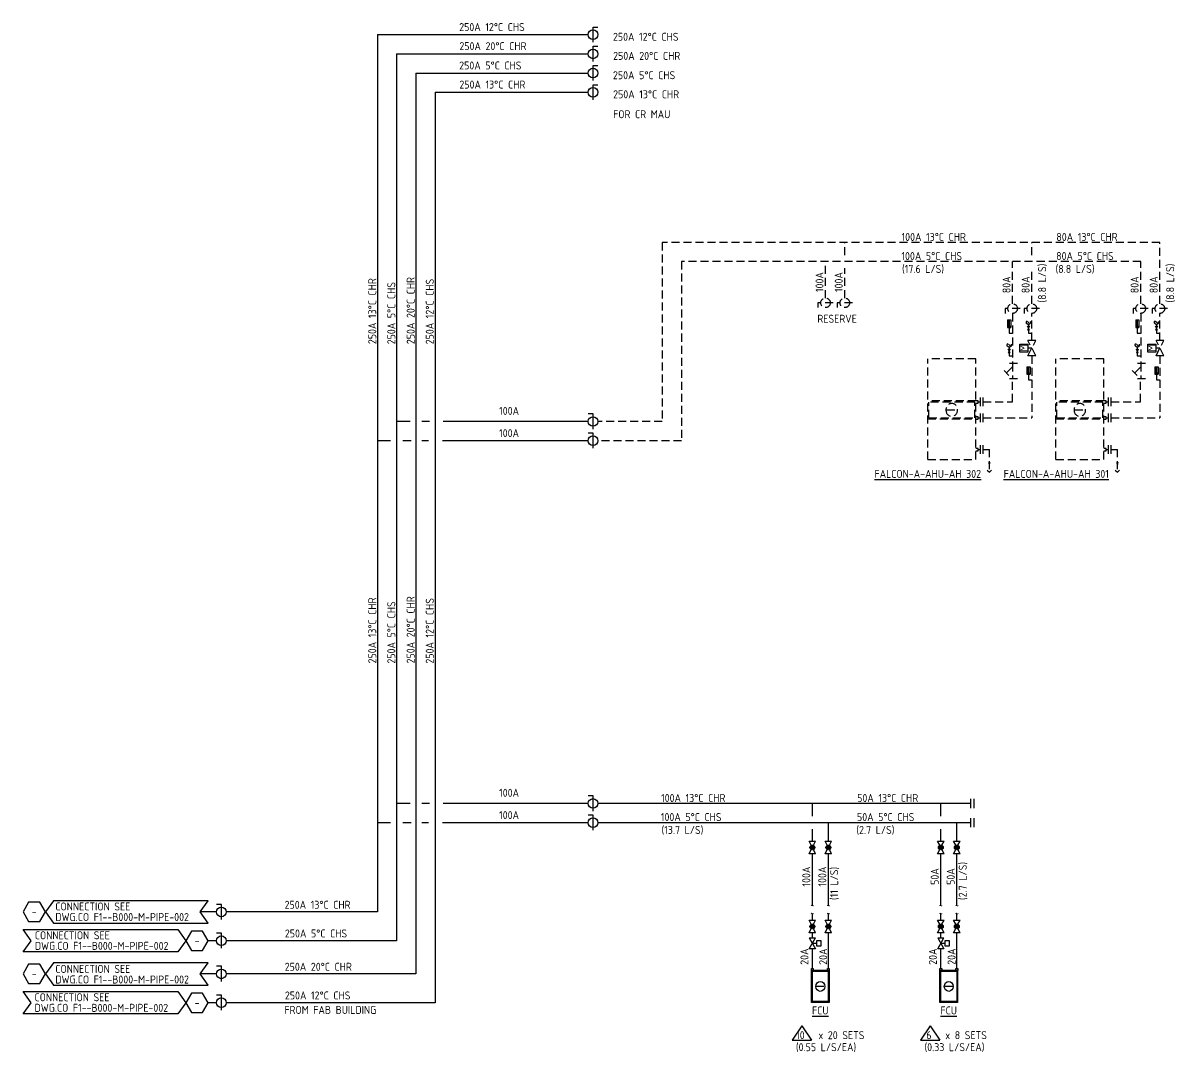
# Model space of a CAD drawing. Extents: x 40535 to 42076, y 84928 to 85507.
# Drawn here: x 40535.4 to 40895.2, y 85084.8 to 85406.2 of the extents above; entities that cross this region are included whole.
import ezdxf
from ezdxf.enums import TextEntityAlignment as Align

# ---------------------------------------------------------------- set-up
doc = ezdxf.new("R2010")
doc.units = 0
doc.header["$LTSCALE"] = 10
doc.linetypes.add('HIDDEN', pattern=[0.375, 0.25, -0.125])
for name, color, linetype in [('DETL-TXT', 4, 'Continuous'), ('FUTURE', 251, 'HIDDEN'), ('M-CWTR-9PIPE-R', 110, 'Continuous'), ('M-CWTR-9PIPE-S', 200, 'Continuous'), ('M-CWTR-TEXT', 3, 'Continuous'), ('M-CWTR-VAVE', 2, 'Continuous'), ('M-EQPM-TEXT', 4, 'Continuous'), ('M-HVAC-DAPR', 2, 'Continuous'), ('M-HVAC-EQPM', 22, 'Continuous'), ('M-PIPE-CHWR20', 110, 'Continuous'), ('U-CDA-V', 3, 'Continuous')]:
    doc.layers.add(name, color=color, linetype=linetype)
doc.styles.add('AA-TXT', font='isocp.shx', dxfattribs={"width": 0.8, "bigfont": 'chineset.shx'})

# ---------------------------------------------------------------- blocks, each defined once
blk = doc.blocks.new('A$C5D640173')
at = {"layer": 'U-CDA-V'}
for p, q in [((0, 0), (0, 2.72)), ((0.88, 0), (0.88, 2.72))]:
    blk.add_line(p, q, dxfattribs=at)

msp = doc.modelspace()

# ---------------------------------------------------------------- hatches: boundary and pattern name
at = {"layer": 'M-CWTR-VAVE'}
h = msp.add_hatch(color=256, dxfattribs=at)
edge = h.paths.add_edge_path()
edge.add_arc((40781.96, 85148.65), 0.75, 0, 360)
h = msp.add_hatch(color=256, dxfattribs=at)
edge = h.paths.add_edge_path()
edge.add_arc((40786.96, 85148.65), 0.75, 0, 360)
h = msp.add_hatch(color=256, dxfattribs=at)
edge = h.paths.add_edge_path()
edge.add_arc((40822.07, 85148.65), 0.75, 0, 360)
h = msp.add_hatch(color=256, dxfattribs=at)
edge = h.paths.add_edge_path()
edge.add_arc((40827.07, 85148.65), 0.75, 0, 360)
h = msp.add_hatch(color=256, dxfattribs=at)
edge = h.paths.add_edge_path()
edge.add_arc((40781.96, 85123.97), 0.75, 0, 360)
h = msp.add_hatch(color=256, dxfattribs=at)
edge = h.paths.add_edge_path()
edge.add_arc((40786.96, 85123.97), 0.75, 0, 360)
h = msp.add_hatch(color=256, dxfattribs=at)
edge = h.paths.add_edge_path()
edge.add_arc((40822.07, 85123.97), 0.75, 0, 360)
h = msp.add_hatch(color=256, dxfattribs=at)
edge = h.paths.add_edge_path()
edge.add_arc((40827.07, 85123.97), 0.75, 0, 360)

# ---------------------------------------------------------------- linework, layer by layer
at = {"layer": 'DETL-TXT', "color": 4}
for points in [[(40542.44, 85128.5), (40540.69, 85131.53), (40537.19, 85131.53), (40535.44, 85128.5), (40537.19, 85125.47), (40540.69, 85125.47)], [(40542.44, 85128.5), (40544.94, 85125), (40593.28, 85125), (40590.78, 85128.5), (40593.28, 85132), (40544.94, 85132)], [(40586.28, 85119.5), (40583.78, 85116), (40535.44, 85116), (40537.94, 85119.5), (40535.44, 85123), (40583.78, 85123)], [(40593.28, 85119.5), (40591.53, 85122.53), (40588.03, 85122.53), (40586.28, 85119.5), (40588.03, 85116.47), (40591.53, 85116.47)], [(40542.44, 85109.14), (40540.69, 85112.17), (40537.19, 85112.17), (40535.44, 85109.14), (40537.19, 85106.11), (40540.69, 85106.11)], [(40542.44, 85109.14), (40544.94, 85105.64), (40593.28, 85105.64), (40590.78, 85109.14), (40593.28, 85112.64), (40544.94, 85112.64)], [(40586.28, 85100.14), (40583.78, 85096.64), (40535.44, 85096.64), (40537.94, 85100.14), (40535.44, 85103.64), (40583.78, 85103.64)], [(40593.28, 85100.14), (40591.53, 85103.17), (40588.03, 85103.17), (40586.28, 85100.14), (40588.03, 85097.11), (40591.53, 85097.11)]]:
    msp.add_lwpolyline(points, close=True, dxfattribs=at)
at = {"layer": 'FUTURE'}
for p, q in [((40890.47, 85337.63), (40735.06, 85337.63)), ((40735.06, 85337.63), (40735.06, 85281.69)), ((40792.09, 85333.63), (40792.09, 85337.63)), ((40850.47, 85333.63), (40850.47, 85337.63)), ((40890.47, 85318.46), (40890.47, 85337.63)), ((40884.51, 85331.63), (40741.06, 85331.63)), ((40741.06, 85331.63), (40741.06, 85275.69)), ((40786.09, 85320.27), (40786.09, 85331.63)), ((40792.09, 85320.27), (40792.09, 85329.63)), ((40844.51, 85318.46), (40844.51, 85331.63)), ((40850.47, 85318.46), (40850.47, 85329.63)), ((40884.51, 85318.46), (40884.51, 85331.63)), ((40788.45, 85318.77), (40783.71, 85318.77)), ((40783.71, 85318.77), (40783.71, 85317.26)), ((40794.45, 85318.77), (40789.71, 85318.77)), ((40789.71, 85318.77), (40789.71, 85317.26)), ((40846.87, 85316.96), (40842.13, 85316.96)), ((40842.13, 85316.96), (40842.13, 85315.46)), ((40844.51, 85315.46), (40844.51, 85299.83)), ((40852.87, 85316.96), (40848.13, 85316.96)), ((40848.13, 85316.96), (40848.13, 85315.46)), ((40850.5, 85307.03), (40850.5, 85315.46)), ((40886.87, 85316.96), (40882.13, 85316.96)), ((40882.13, 85316.96), (40882.13, 85315.46)), ((40884.51, 85315.46), (40884.51, 85299.83)), ((40892.87, 85316.96), (40888.13, 85316.96)), ((40888.13, 85316.96), (40888.13, 85315.46)), ((40890.5, 85307.03), (40890.5, 85315.46)), ((40842.95, 85313.41), (40843.93, 85313.41)), ((40842.95, 85313.41), (40843.93, 85313.41)), ((40842.95, 85313.41), (40842.95, 85311.06)), ((40842.95, 85313.41), (40842.95, 85311.06)), ((40842.95, 85311.06), (40843.93, 85311.06)), ((40842.95, 85311.06), (40843.93, 85311.06)), ((40843.25, 85313.1), (40843.64, 85313.1)), ((40843.25, 85313.1), (40843.64, 85313.1)), ((40843.25, 85312.71), (40843.64, 85312.71)), ((40843.25, 85312.71), (40843.64, 85312.71)), ((40843.25, 85312.31), (40843.64, 85312.31)), ((40843.25, 85312.31), (40843.64, 85312.31)), ((40843.25, 85311.92), (40843.64, 85311.92)), ((40843.25, 85311.92), (40843.64, 85311.92)), ((40843.44, 85313.21), (40843.44, 85311.6)), ((40843.44, 85313.21), (40843.44, 85311.6)), ((40843.44, 85311.06), (40843.44, 85309.32)), ((40843.44, 85311.06), (40843.44, 85309.32)), ((40843.93, 85313.41), (40843.93, 85311.06)), ((40843.93, 85313.41), (40843.93, 85311.06)), ((40849.74, 85311.43), (40849.14, 85310.23)), ((40849.74, 85310.23), (40849.14, 85311.43)), ((40849.14, 85311.43), (40849.74, 85311.43)), ((40849.72, 85312.39), (40849.17, 85312.94)), ((40849.44, 85312.03), (40849.44, 85311.43)), ((40882.95, 85313.41), (40883.93, 85313.41)), ((40882.95, 85313.41), (40883.93, 85313.41)), ((40882.95, 85313.41), (40882.95, 85311.06)), ((40882.95, 85313.41), (40882.95, 85311.06)), ((40882.95, 85311.06), (40883.93, 85311.06)), ((40882.95, 85311.06), (40883.93, 85311.06)), ((40883.25, 85313.1), (40883.64, 85313.1)), ((40883.25, 85313.1), (40883.64, 85313.1)), ((40883.25, 85312.71), (40883.64, 85312.71)), ((40883.25, 85312.71), (40883.64, 85312.71)), ((40883.25, 85312.31), (40883.64, 85312.31)), ((40883.25, 85312.31), (40883.64, 85312.31)), ((40883.25, 85311.92), (40883.64, 85311.92)), ((40883.25, 85311.92), (40883.64, 85311.92)), ((40883.44, 85313.21), (40883.44, 85311.6)), ((40883.44, 85313.21), (40883.44, 85311.6)), ((40883.44, 85311.06), (40883.44, 85309.32)), ((40883.44, 85311.06), (40883.44, 85309.32)), ((40883.93, 85313.41), (40883.93, 85311.06)), ((40883.93, 85313.41), (40883.93, 85311.06)), ((40889.74, 85311.43), (40889.14, 85310.23)), ((40889.74, 85310.23), (40889.14, 85311.43)), ((40889.14, 85311.43), (40889.74, 85311.43)), ((40889.72, 85312.39), (40889.17, 85312.94)), ((40889.44, 85312.03), (40889.44, 85311.43)), ((40843.44, 85309.32), (40844.49, 85309.32)), ((40849.74, 85310.23), (40849.14, 85310.23)), ((40849.44, 85310.23), (40849.44, 85309.32)), ((40849.44, 85309.32), (40850.49, 85309.32)), ((40883.44, 85309.32), (40884.49, 85309.32)), ((40889.74, 85310.23), (40889.14, 85310.23)), ((40889.44, 85310.23), (40889.44, 85309.32)), ((40889.44, 85309.32), (40890.49, 85309.32)), ((40843.74, 85304.33), (40843.14, 85303.13)), ((40843.74, 85303.13), (40843.14, 85304.33)), ((40843.14, 85304.33), (40843.74, 85304.33)), ((40843.72, 85305.3), (40843.17, 85305.85)), ((40843.44, 85304.93), (40843.44, 85304.33)), ((40850.5, 85304.63), (40849.23, 85304.63)), ((40849.3, 85302.23), (40851.7, 85307.03)), ((40851.7, 85302.23), (40849.3, 85307.03)), ((40851.7, 85307.03), (40849.3, 85307.03)), ((40883.74, 85304.33), (40883.14, 85303.13)), ((40883.74, 85303.13), (40883.14, 85304.33)), ((40883.14, 85304.33), (40883.74, 85304.33)), ((40883.72, 85305.3), (40883.17, 85305.85)), ((40883.44, 85304.93), (40883.44, 85304.33)), ((40890.5, 85304.63), (40889.23, 85304.63)), ((40889.3, 85302.23), (40891.7, 85307.03)), ((40891.7, 85302.23), (40889.3, 85307.03)), ((40891.7, 85307.03), (40889.3, 85307.03)), ((40817.99, 85269.79), (40817.99, 85301.3)), ((40832.99, 85301.3), (40817.99, 85301.3)), ((40832.99, 85269.79), (40832.99, 85301.3)), ((40843.74, 85303.13), (40843.14, 85303.13)), ((40843.44, 85303.13), (40843.44, 85302.23)), ((40843.44, 85302.23), (40844.49, 85302.23)), ((40851.7, 85302.23), (40849.3, 85302.23)), ((40850.49, 85302.23), (40850.49, 85282.8)), ((40857.99, 85269.79), (40857.99, 85301.3)), ((40872.99, 85301.3), (40857.99, 85301.3)), ((40872.99, 85269.79), (40872.99, 85301.3)), ((40883.74, 85303.13), (40883.14, 85303.13)), ((40883.44, 85303.13), (40883.44, 85302.23)), ((40883.44, 85302.23), (40884.49, 85302.23)), ((40891.7, 85302.23), (40889.3, 85302.23)), ((40890.49, 85302.23), (40890.49, 85282.8)), ((40841.84, 85297.59), (40843.36, 85296.07)), ((40844.51, 85298.74), (40842.6, 85296.83)), ((40846.01, 85299.83), (40843.04, 85299.83)), ((40844.51, 85299.83), (40844.51, 85295.03)), ((40848.95, 85298.78), (40849.93, 85298.78)), ((40848.95, 85298.78), (40849.93, 85298.78)), ((40848.95, 85298.78), (40848.95, 85296.43)), ((40848.95, 85298.78), (40848.95, 85296.43)), ((40848.95, 85296.43), (40849.93, 85296.43)), ((40848.95, 85296.43), (40849.93, 85296.43)), ((40849.25, 85298.46), (40849.64, 85298.46)), ((40849.25, 85298.46), (40849.64, 85298.46)), ((40849.25, 85298.07), (40849.64, 85298.07)), ((40849.25, 85298.07), (40849.64, 85298.07)), ((40849.25, 85297.68), (40849.64, 85297.68)), ((40849.25, 85297.68), (40849.64, 85297.68)), ((40849.25, 85297.29), (40849.64, 85297.29)), ((40849.25, 85297.29), (40849.64, 85297.29)), ((40849.44, 85298.58), (40849.44, 85296.96)), ((40849.44, 85298.58), (40849.44, 85296.96)), ((40849.44, 85296.43), (40849.44, 85294.69)), ((40849.44, 85296.43), (40849.44, 85294.69)), ((40849.93, 85298.78), (40849.93, 85296.43)), ((40849.93, 85298.78), (40849.93, 85296.43)), ((40881.84, 85297.59), (40883.36, 85296.07)), ((40884.51, 85298.74), (40882.6, 85296.83)), ((40886.01, 85299.83), (40883.04, 85299.83)), ((40884.51, 85299.83), (40884.51, 85295.03)), ((40888.95, 85298.78), (40889.93, 85298.78)), ((40888.95, 85298.78), (40889.93, 85298.78)), ((40888.95, 85298.78), (40888.95, 85296.43)), ((40888.95, 85298.78), (40888.95, 85296.43)), ((40888.95, 85296.43), (40889.93, 85296.43)), ((40888.95, 85296.43), (40889.93, 85296.43)), ((40889.25, 85298.46), (40889.64, 85298.46)), ((40889.25, 85298.46), (40889.64, 85298.46)), ((40889.25, 85298.07), (40889.64, 85298.07)), ((40889.25, 85298.07), (40889.64, 85298.07)), ((40889.25, 85297.68), (40889.64, 85297.68)), ((40889.25, 85297.68), (40889.64, 85297.68)), ((40889.25, 85297.29), (40889.64, 85297.29)), ((40889.25, 85297.29), (40889.64, 85297.29)), ((40889.44, 85298.58), (40889.44, 85296.96)), ((40889.44, 85298.58), (40889.44, 85296.96)), ((40889.44, 85296.43), (40889.44, 85294.69)), ((40889.44, 85296.43), (40889.44, 85294.69)), ((40889.93, 85298.78), (40889.93, 85296.43)), ((40889.93, 85298.78), (40889.93, 85296.43)), ((40846.01, 85295.03), (40843.04, 85295.03)), ((40844.49, 85287.8), (40844.49, 85295.03)), ((40849.44, 85294.69), (40850.49, 85294.69)), ((40886.01, 85295.03), (40883.04, 85295.03)), ((40884.49, 85287.8), (40884.49, 85295.03)), ((40889.44, 85294.69), (40890.49, 85294.69)), ((40832.99, 85288.12), (40817.99, 85288.12)), ((40818.33, 85282.86), (40818.33, 85287.75)), ((40832.65, 85287.75), (40818.33, 85287.75)), ((40832.65, 85282.86), (40832.65, 85287.75)), ((40833.74, 85288.18), (40832.99, 85288.18)), ((40832.99, 85287.42), (40833.74, 85287.42)), ((40833.74, 85287.42), (40833.74, 85288.18)), ((40833.74, 85287.8), (40834.44, 85287.8)), ((40835.32, 85287.8), (40844.49, 85287.8)), ((40872.99, 85288.12), (40857.99, 85288.12)), ((40858.33, 85282.86), (40858.33, 85287.75)), ((40872.65, 85287.75), (40858.33, 85287.75)), ((40872.65, 85282.86), (40872.65, 85287.75)), ((40873.74, 85288.18), (40872.99, 85288.18)), ((40872.99, 85287.42), (40873.74, 85287.42)), ((40873.74, 85287.42), (40873.74, 85288.18)), ((40873.74, 85287.8), (40874.44, 85287.8)), ((40875.32, 85287.8), (40884.49, 85287.8)), ((40817.99, 85282.48), (40832.99, 85282.48)), ((40818.33, 85282.86), (40832.65, 85282.86)), ((40823.97, 85285.3), (40827, 85285.3)), ((40833.74, 85283.18), (40832.99, 85283.18)), ((40832.99, 85282.42), (40833.74, 85282.42)), ((40833.74, 85282.42), (40833.74, 85283.18)), ((40833.74, 85282.8), (40834.44, 85282.8)), ((40835.3, 85282.8), (40850.49, 85282.8)), ((40857.99, 85282.48), (40872.99, 85282.48)), ((40858.33, 85282.86), (40872.65, 85282.86)), ((40863.97, 85285.3), (40867, 85285.3)), ((40873.74, 85283.18), (40872.99, 85283.18)), ((40872.99, 85282.42), (40873.74, 85282.42)), ((40873.74, 85282.42), (40873.74, 85283.18)), ((40873.74, 85282.8), (40874.44, 85282.8)), ((40875.3, 85282.8), (40890.49, 85282.8)), ((40735.06, 85281.69), (40714.96, 85281.69)), ((40741.06, 85275.69), (40714.96, 85275.69)), ((40833.74, 85273.31), (40832.99, 85273.31)), ((40832.99, 85272.56), (40833.74, 85272.56)), ((40833.74, 85272.56), (40833.74, 85273.31)), ((40833.74, 85272.94), (40834.44, 85272.94)), ((40835.32, 85272.94), (40837.23, 85272.94)), ((40837.23, 85266.82), (40837.23, 85272.94)), ((40873.74, 85273.31), (40872.99, 85273.31)), ((40872.99, 85272.56), (40873.74, 85272.56)), ((40873.74, 85272.56), (40873.74, 85273.31)), ((40873.74, 85272.94), (40874.44, 85272.94)), ((40875.32, 85272.94), (40877.23, 85272.94)), ((40877.23, 85266.82), (40877.23, 85272.94)), ((40817.99, 85269.79), (40832.99, 85269.79)), ((40857.99, 85269.79), (40872.99, 85269.79)), ((40836.54, 85266.44), (40837.23, 85265.82)), ((40837.92, 85266.44), (40837.23, 85265.82)), ((40876.54, 85266.44), (40877.23, 85265.82)), ((40877.92, 85266.44), (40877.23, 85265.82))]:
    msp.add_line(p, q, dxfattribs=at)
for points in [[(40849.23, 85303.38), (40846.73, 85303.38), (40846.73, 85305.88), (40849.23, 85305.88)], [(40889.23, 85303.38), (40886.73, 85303.38), (40886.73, 85305.88), (40889.23, 85305.88)]]:
    msp.add_lwpolyline(points, close=True, dxfattribs=at)
for points in [[(40837.23, 85266.82, 0, 0.737, 0), (40837.23, 85269.03, 0, 0, 0)], [(40877.23, 85266.82, 0, 0.737, 0), (40877.23, 85269.03, 0, 0, 0)]]:
    msp.add_lwpolyline(points, format="xyseb", dxfattribs=at)
for centre, radius in [((40786.08, 85318.77), 1.5), ((40792.08, 85318.77), 1.5), ((40844.5, 85316.96), 1.5), ((40850.5, 85316.96), 1.5), ((40884.5, 85316.96), 1.5), ((40890.5, 85316.96), 1.5), ((40843.44, 85311.42), 0.174), ((40843.44, 85311.42), 0.174), ((40849.44, 85312.66), 0.637), ((40883.44, 85311.42), 0.174), ((40883.44, 85311.42), 0.174), ((40889.44, 85312.66), 0.637), ((40843.44, 85305.57), 0.637), ((40883.44, 85305.57), 0.637), ((40849.44, 85296.79), 0.174), ((40849.44, 85296.79), 0.174), ((40889.44, 85296.79), 0.174), ((40889.44, 85296.79), 0.174)]:
    msp.add_circle(centre, radius, dxfattribs=at)
at = {"layer": 'FUTURE', "extrusion": (0, 0, -1)}
for centre in [(40825.49, 85285.3), (40865.49, 85285.3)]:
    msp.add_ellipse(centre, major_axis=(0, 2.02), ratio=0.9, start_param=-1.570796, end_param=4.712389, dxfattribs=at)
at = {"layer": 'M-CWTR-9PIPE-R'}
for p, q in [((40646.11, 85402.53), (40646.11, 85128.5)), ((40646.11, 85402.53), (40711.96, 85402.53)), ((40658.11, 85390.53), (40658.11, 85109.14)), ((40658.11, 85390.53), (40711.96, 85390.53)), ((40650.21, 85275.69), (40646.11, 85275.69)), ((40656.69, 85275.69), (40654.09, 85275.69)), ((40662.03, 85275.69), (40659.99, 85275.69)), ((40711.96, 85275.69), (40666.46, 85275.69)), ((40831.49, 85160.95), (40831.49, 85163.8)), ((40832.49, 85160.95), (40832.49, 85163.8)), ((40656.39, 85162.38), (40652.11, 85162.38)), ((40662.38, 85162.38), (40660.04, 85162.38)), ((40711.96, 85162.38), (40666.63, 85162.38)), ((40831.49, 85162.38), (40714.96, 85162.38)), ((40781.96, 85158.38), (40781.96, 85162.38)), ((40822.07, 85158.38), (40822.07, 85162.38)), ((40781.96, 85150.65), (40781.96, 85154.38)), ((40822.07, 85150.65), (40822.07, 85154.38)), ((40781.96, 85130.43), (40781.96, 85146.65)), ((40822.07, 85130.43), (40822.07, 85146.65)), ((40595.88, 85128.5), (40590.78, 85128.5)), ((40646.11, 85128.5), (40598.88, 85128.5)), ((40781.96, 85125.97), (40781.96, 85127.93)), ((40822.07, 85125.97), (40822.07, 85127.93)), ((40781.96, 85120.42), (40781.96, 85121.97)), ((40822.07, 85120.42), (40822.07, 85121.97)), ((40781.96, 85110.79), (40781.96, 85117.02)), ((40822.07, 85110.79), (40822.07, 85117.02)), ((40595.88, 85109.14), (40590.78, 85109.14)), ((40658.11, 85109.14), (40598.88, 85109.14))]:
    msp.add_line(p, q, dxfattribs=at)
at = {"layer": 'M-CWTR-9PIPE-S'}
for p, q in [((40652.11, 85396.53), (40652.11, 85119.5)), ((40652.11, 85396.53), (40711.96, 85396.53)), ((40664.11, 85384.53), (40664.11, 85100.14)), ((40664.11, 85384.53), (40711.96, 85384.53)), ((40656.39, 85281.69), (40652.11, 85281.69)), ((40662.38, 85281.69), (40660.04, 85281.69)), ((40711.96, 85281.69), (40666.63, 85281.69)), ((40650.21, 85156.38), (40646.11, 85156.38)), ((40656.69, 85156.38), (40654.09, 85156.38)), ((40662.03, 85156.38), (40659.99, 85156.38)), ((40711.96, 85156.38), (40666.46, 85156.38)), ((40831.49, 85156.38), (40714.96, 85156.38)), ((40786.96, 85150.65), (40786.96, 85156.38)), ((40827.07, 85150.65), (40827.07, 85156.38)), ((40831.49, 85154.95), (40831.49, 85157.8)), ((40832.49, 85154.95), (40832.49, 85157.8)), ((40786.96, 85130.43), (40786.96, 85146.65)), ((40827.07, 85130.43), (40827.07, 85146.65)), ((40786.96, 85125.97), (40786.96, 85127.93)), ((40827.07, 85125.97), (40827.07, 85127.93)), ((40786.96, 85110.79), (40786.96, 85121.97)), ((40827.07, 85110.79), (40827.07, 85121.97)), ((40595.88, 85119.5), (40593.28, 85119.5)), ((40652.11, 85119.5), (40598.88, 85119.5)), ((40595.88, 85100.14), (40593.28, 85100.14)), ((40664.11, 85100.14), (40598.88, 85100.14))]:
    msp.add_line(p, q, dxfattribs=at)
at = {"layer": 'M-CWTR-VAVE'}
for p, q in [((40713.46, 85400.16), (40713.46, 85404.9)), ((40713.46, 85404.9), (40714.96, 85404.9)), ((40713.46, 85394.16), (40713.46, 85398.9)), ((40713.46, 85398.9), (40714.96, 85398.9)), ((40713.46, 85388.16), (40713.46, 85392.9)), ((40713.46, 85392.9), (40714.96, 85392.9)), ((40713.46, 85382.16), (40713.46, 85386.9)), ((40713.46, 85386.9), (40714.96, 85386.9)), ((40713.46, 85284.06), (40711.96, 85284.06)), ((40713.46, 85279.32), (40713.46, 85284.06)), ((40713.46, 85278.06), (40711.96, 85278.06)), ((40713.46, 85273.32), (40713.46, 85278.06)), ((40713.46, 85164.75), (40711.96, 85164.75)), ((40713.46, 85160.01), (40713.46, 85164.75)), ((40713.46, 85158.75), (40711.96, 85158.75)), ((40713.46, 85154.01), (40713.46, 85158.75)), ((40781.62, 85149.32), (40780.96, 85150.65)), ((40780.96, 85150.65), (40782.96, 85150.65)), ((40782.29, 85149.32), (40782.96, 85150.65)), ((40785.96, 85150.65), (40787.96, 85150.65)), ((40786.62, 85149.32), (40785.96, 85150.65)), ((40787.29, 85149.32), (40787.96, 85150.65)), ((40821.73, 85149.32), (40821.07, 85150.65)), ((40821.07, 85150.65), (40823.07, 85150.65)), ((40822.4, 85149.32), (40823.07, 85150.65)), ((40826.07, 85150.65), (40828.07, 85150.65)), ((40826.73, 85149.32), (40826.07, 85150.65)), ((40827.4, 85149.32), (40828.07, 85150.65)), ((40780.96, 85146.65), (40781.62, 85147.98)), ((40782.96, 85146.65), (40780.96, 85146.65)), ((40782.96, 85146.65), (40782.29, 85147.98)), ((40785.96, 85146.65), (40786.62, 85147.98)), ((40787.96, 85146.65), (40785.96, 85146.65)), ((40787.96, 85146.65), (40787.29, 85147.98)), ((40821.07, 85146.65), (40821.73, 85147.98)), ((40823.07, 85146.65), (40821.07, 85146.65)), ((40823.07, 85146.65), (40822.4, 85147.98)), ((40826.07, 85146.65), (40826.73, 85147.98)), ((40828.07, 85146.65), (40826.07, 85146.65)), ((40828.07, 85146.65), (40827.4, 85147.98)), ((40597.38, 85130.87), (40595.87, 85130.87)), ((40597.38, 85126.13), (40597.38, 85130.87)), ((40781.62, 85124.64), (40780.96, 85125.97)), ((40780.96, 85125.97), (40782.96, 85125.97)), ((40782.29, 85124.64), (40782.96, 85125.97)), ((40785.96, 85125.97), (40787.96, 85125.97)), ((40786.62, 85124.64), (40785.96, 85125.97)), ((40787.29, 85124.64), (40787.96, 85125.97)), ((40821.73, 85124.64), (40821.07, 85125.97)), ((40821.07, 85125.97), (40823.07, 85125.97)), ((40822.4, 85124.64), (40823.07, 85125.97)), ((40826.07, 85125.97), (40828.07, 85125.97)), ((40826.73, 85124.64), (40826.07, 85125.97)), ((40827.4, 85124.64), (40828.07, 85125.97)), ((40597.38, 85121.87), (40595.87, 85121.87)), ((40597.38, 85117.13), (40597.38, 85121.87)), ((40780.96, 85121.97), (40781.62, 85123.3)), ((40782.96, 85121.97), (40780.96, 85121.97)), ((40781.01, 85120.42), (40782.9, 85117.02)), ((40781.01, 85117.02), (40782.9, 85120.42)), ((40781.01, 85117.02), (40782.9, 85120.42)), ((40781.01, 85120.42), (40782.9, 85117.02)), ((40781.01, 85120.42), (40782.9, 85120.42)), ((40781.01, 85120.42), (40782.9, 85120.42)), ((40782.96, 85121.97), (40782.29, 85123.3)), ((40785.96, 85121.97), (40786.62, 85123.3)), ((40787.96, 85121.97), (40785.96, 85121.97)), ((40787.96, 85121.97), (40787.29, 85123.3)), ((40821.07, 85121.97), (40821.73, 85123.3)), ((40823.07, 85121.97), (40821.07, 85121.97)), ((40821.12, 85120.42), (40823.01, 85117.02)), ((40821.12, 85117.02), (40823.01, 85120.42)), ((40821.12, 85117.02), (40823.01, 85120.42)), ((40821.12, 85120.42), (40823.01, 85117.02)), ((40821.12, 85120.42), (40823.01, 85120.42)), ((40821.12, 85120.42), (40823.01, 85120.42)), ((40823.07, 85121.97), (40822.4, 85123.3)), ((40826.07, 85121.97), (40826.73, 85123.3)), ((40828.07, 85121.97), (40826.07, 85121.97)), ((40828.07, 85121.97), (40827.4, 85123.3)), ((40782.9, 85117.02), (40781.01, 85117.02)), ((40782.9, 85117.02), (40781.01, 85117.02)), ((40781.96, 85118.72), (40783.2, 85118.72)), ((40823.01, 85117.02), (40821.12, 85117.02)), ((40823.01, 85117.02), (40821.12, 85117.02)), ((40822.07, 85118.72), (40823.3, 85118.72)), ((40597.38, 85111.51), (40595.87, 85111.51)), ((40597.38, 85106.77), (40597.38, 85111.51)), ((40781.67, 85110.22), (40781.67, 85110.79)), ((40781.67, 85110.79), (40782.25, 85110.79)), ((40782.25, 85110.79), (40782.25, 85110.22)), ((40786.67, 85110.22), (40786.67, 85110.79)), ((40786.67, 85110.79), (40787.25, 85110.79)), ((40787.25, 85110.79), (40787.25, 85110.22)), ((40821.78, 85110.22), (40821.78, 85110.79)), ((40821.78, 85110.79), (40822.35, 85110.79)), ((40822.35, 85110.79), (40822.35, 85110.22)), ((40826.78, 85110.22), (40826.78, 85110.79)), ((40826.78, 85110.79), (40827.35, 85110.79)), ((40827.35, 85110.79), (40827.35, 85110.22)), ((40597.38, 85102.51), (40595.87, 85102.51)), ((40597.38, 85097.77), (40597.38, 85102.51))]:
    msp.add_line(p, q, dxfattribs=at)
for centre, radius in [((40713.46, 85402.53), 1.5), ((40713.46, 85396.53), 1.5), ((40713.46, 85390.53), 1.5), ((40713.46, 85384.53), 1.5), ((40713.46, 85281.69), 1.5), ((40713.46, 85275.69), 1.5), ((40713.46, 85162.38), 1.5), ((40713.46, 85156.38), 1.5), ((40781.96, 85148.65), 0.75), ((40786.96, 85148.65), 0.75), ((40822.07, 85148.65), 0.75), ((40827.07, 85148.65), 0.75), ((40597.38, 85128.5), 1.5), ((40781.96, 85123.97), 0.75), ((40786.96, 85123.97), 0.75), ((40822.07, 85123.97), 0.75), ((40827.07, 85123.97), 0.75), ((40597.38, 85119.5), 1.5), ((40597.38, 85109.14), 1.5), ((40597.38, 85100.14), 1.5)]:
    msp.add_circle(centre, radius, dxfattribs=at)
at = {"layer": 'M-EQPM-TEXT'}
for p, q in [((40778.66, 85092.9), (40775.6, 85088.45)), ((40778.66, 85092.9), (40781.72, 85088.45)), ((40818.77, 85092.9), (40815.71, 85088.45)), ((40818.77, 85092.9), (40821.82, 85088.45)), ((40775.6, 85088.45), (40781.72, 85088.45)), ((40815.71, 85088.45), (40821.82, 85088.45))]:
    msp.add_line(p, q, dxfattribs=at)
at = {"layer": 'M-HVAC-DAPR'}
for points in [[(40784.69, 85117.93), (40784.69, 85119.51), (40783.2, 85119.51), (40783.2, 85117.93)], [(40824.79, 85117.93), (40824.79, 85119.51), (40823.3, 85119.51), (40823.3, 85117.93)]]:
    msp.add_lwpolyline(points, close=True, dxfattribs=at)
at = {"layer": 'M-HVAC-EQPM'}
for p, q in [((40787.2, 85110.22), (40781.67, 85110.22)), ((40781.67, 85100.22), (40781.67, 85110.22)), ((40781.96, 85109.96), (40786.92, 85109.96)), ((40781.96, 85100.48), (40781.96, 85109.96)), ((40786.92, 85109.96), (40786.92, 85100.48)), ((40787.2, 85110.22), (40787.2, 85100.22)), ((40827.31, 85110.22), (40821.78, 85110.22)), ((40821.78, 85100.22), (40821.78, 85110.22)), ((40822.07, 85109.96), (40827.03, 85109.96)), ((40822.07, 85100.48), (40822.07, 85109.96)), ((40827.03, 85109.96), (40827.03, 85100.48)), ((40827.31, 85110.22), (40827.31, 85100.22)), ((40785.59, 85105.22), (40783.29, 85105.22)), ((40825.69, 85105.22), (40823.4, 85105.22)), ((40787.2, 85100.22), (40781.67, 85100.22)), ((40786.92, 85100.48), (40781.96, 85100.48)), ((40827.31, 85100.22), (40821.78, 85100.22)), ((40827.03, 85100.48), (40822.07, 85100.48))]:
    msp.add_line(p, q, dxfattribs=at)
for centre in [(40784.44, 85105.22), (40824.55, 85105.22)]:
    msp.add_ellipse(centre, major_axis=(0, 1.53), ratio=0.9, start_param=-1.570796, end_param=4.712389, dxfattribs=at)

# ---------------------------------------------------------------- block references
at = {"layer": 'FUTURE'}
for p in [(40834.44, 85286.44), (40874.44, 85286.44), (40834.44, 85281.44), (40874.44, 85281.44), (40834.44, 85271.58), (40874.44, 85271.58)]:
    msp.add_blockref('A$C5D640173', p, dxfattribs=at)

# ---------------------------------------------------------------- texts
at = {"layer": 'DETL-TXT', "color": 4, "style": 'AA-TXT'}
for s, p in [('CONNECTION SEE', (40545.53, 85128.95)), ('DWG.CO F1--B000-M-PIPE-002', (40545.53, 85125.65)), ('CONNECTION SEE', (40539.13, 85119.95)), ('DWG.CO F1--B000-M-PIPE-002', (40539.13, 85116.65)), ('CONNECTION SEE', (40545.53, 85109.44)), ('DWG.CO F1--B000-M-PIPE-002', (40545.53, 85106.14)), ('CONNECTION SEE', (40539.03, 85100.59)), ('DWG.CO F1--B000-M-PIPE-002', (40539.03, 85097.29))]:
    msp.add_text(s, height=2.5, dxfattribs=at).set_placement(p)
for p in [(40538.94, 85128.5), (40589.78, 85119.5), (40538.94, 85109.14), (40589.78, 85100.14)]:
    msp.add_text('-', height=2.5, dxfattribs=at).set_placement(p, align=Align.MIDDLE)
at = {"layer": 'FUTURE', "style": 'AA-TXT'}
for s, p in [('100A 13%%DC CHR ', (40809.82, 85338.09)), ('80A 13%%DC CHR ', (40858.16, 85338.09)), ('100A 5%%DC CHS', (40809.77, 85332.13)), ('80A 5%%DC CHS', (40858.1, 85332.13)), ('RESERVE', (40783.52, 85312.54))]:
    msp.add_text(s, height=2.5, dxfattribs=at).set_placement(p)
for s, p in [('(17.6 L/S)', (40809.97, 85329.36)), ('(8.8 L/S)', (40857.91, 85329.36))]:
    msp.add_text(s, height=2.5, dxfattribs=at).set_placement(p, align=Align.MIDDLE_LEFT)
for p in [(40853.71, 85318.84), (40893.71, 85318.84)]:
    msp.add_text('(8.8 L/S)', height=2.5, rotation=90, dxfattribs=at).set_placement(p, align=Align.MIDDLE_LEFT)
for s, p in [('100A', (40785.44, 85322.13)), ('100A', (40791.44, 85322.13)), ('80A', (40843.85, 85321.77)), ('80A', (40849.81, 85321.77)), ('80A', (40883.85, 85321.77)), ('80A', (40889.81, 85321.77))]:
    msp.add_text(s, height=2.5, rotation=90, dxfattribs=at).set_placement(p)
for p in [(40847.98, 85304.63), (40887.98, 85304.63)]:
    msp.add_text('M', height=2.5, rotation=90, dxfattribs=at).set_placement(p, align=Align.MIDDLE)
for s, p in [('%%UFALCON-A-AHU-AH 302', (40818, 85265.33)), ('%%UFALCON-A-AHU-AH 301', (40858.13, 85265.33))]:
    msp.add_text(s, height=2.5, dxfattribs=at).set_placement(p, align=Align.MIDDLE_CENTER)
at = {"layer": 'M-CWTR-TEXT', "style": 'AA-TXT'}
for s, p in [('250A 12%%DC CHS', (40671.66, 85403.65)), ('250A 12%%DC CHS', (40719.68, 85400.61)), ('250A 20%%DC CHR ', (40671.72, 85397.69)), ('250A 20%%DC CHR ', (40719.74, 85394.65)), ('250A 5%%DC CHS', (40671.66, 85391.65)), ('250A 5%%DC CHS', (40719.68, 85388.61)), ('250A 13%%DC CHR ', (40671.72, 85385.69)), ('250A 13%%DC CHR ', (40719.74, 85382.65)), ('FOR CR MAU', (40719.74, 85376.43)), ('100A', (40684.13, 85283.77)), ('100A', (40684.13, 85276.8)), ('100A', (40684.13, 85164.46)), ('100A 13%%DC CHR ', (40734.71, 85162.84)), ('50A 13%%DC CHR ', (40795.95, 85162.84)), ('100A', (40684.13, 85157.49)), ('100A 5%%DC CHS', (40734.65, 85156.88)), ('50A 5%%DC CHS', (40795.9, 85156.88)), ('250A 13%%DC CHR ', (40617.13, 85129.48)), ('250A 5%%DC CHS', (40617.21, 85120.52)), ('250A 20%%DC CHR ', (40617.17, 85110.12)), ('250A 12%%DC CHS', (40617.22, 85101.16)), ('FROM FAB BUILDING', (40617.07, 85096.64))]:
    msp.add_text(s, height=2.5, dxfattribs=at).set_placement(p)
for s, p in [('250A 13%%DC CHR ', (40645.76, 85305.86)), ('250A 20%%DC CHR ', (40657.76, 85305.86)), ('250A 12%%DC CHS', (40663.71, 85305.81)), ('250A 5%%DC CHS', (40651.71, 85305.81)), ('250A 13%%DC CHR ', (40645.76, 85206.13)), ('250A 5%%DC CHS', (40651.71, 85206.07)), ('250A 20%%DC CHR ', (40657.76, 85206.13)), ('250A 12%%DC CHS', (40663.71, 85206.07))]:
    msp.add_text(s, height=2.5, rotation=90, dxfattribs=at).set_placement(p)
for s, p in [('(13.7 L/S)', (40734.86, 85154.11)), ('(2.7 L/S)', (40795.71, 85154.11))]:
    msp.add_text(s, height=2.5, dxfattribs=at).set_placement(p, align=Align.MIDDLE_LEFT)
for s, p in [('100A', (40780.06, 85139.54)), ('100A', (40785.06, 85139.54)), ('50A', (40820.17, 85139.54)), ('50A', (40825.17, 85139.54)), ('20A', (40779.48, 85114.53)), ('20A', (40785.33, 85114.53)), ('20A', (40819.59, 85114.53)), ('20A', (40825.44, 85114.53))]:
    msp.add_text(s, height=2.5, rotation=90, dxfattribs=at).set_placement(p, align=Align.MIDDLE_CENTER)
for s, p in [('(11 L/S)', (40788.77, 85132.22)), ('(2.7 L/S)', (40828.92, 85132.22))]:
    msp.add_text(s, height=2.5, rotation=90, dxfattribs=at).set_placement(p, align=Align.MIDDLE_LEFT)
at = {"layer": 'M-CWTR-TEXT', "linetype": 'Continuous', "style": 'AA-TXT', "width": 0.8}
for p in [(40787, 85130.43), (40787, 85127.93), (40827.11, 85130.43), (40827.11, 85127.93)]:
    msp.add_text('~', height=2.5, dxfattribs=at).set_placement(p, align=Align.MIDDLE_CENTER)
at = {"layer": 'M-CWTR-TEXT', "style": 'AA-TXT'}
for s, p in [('(0.55 L/S/EA)', (40786.23, 85086.25)), ('(0.33 L/S/EA)', (40826.34, 85086.25))]:
    msp.add_text(s, height=2.5, dxfattribs=at).set_placement(p, align=Align.MIDDLE_CENTER)
at = {"layer": 'M-EQPM-TEXT', "style": 'AA-TXT'}
for s, p in [('%%UFCU', (40784.44, 85097.72)), ('%%UFCU', (40824.55, 85097.72)), ('10   x 20 SETS', (40787.56, 85090)), ('6   x 8 SETS', (40827.01, 85090))]:
    msp.add_text(s, height=2.5, dxfattribs=at).set_placement(p, align=Align.MIDDLE_CENTER)
at = {"layer": 'M-PIPE-CHWR20', "linetype": 'Continuous', "style": 'AA-TXT', "width": 0.8}
for p in [(40781.96, 85130.43), (40781.96, 85127.93), (40822.07, 85130.43), (40822.07, 85127.93)]:
    msp.add_text('~', height=2.5, dxfattribs=at).set_placement(p, align=Align.MIDDLE_CENTER)

doc.saveas('drawing.dxf')
